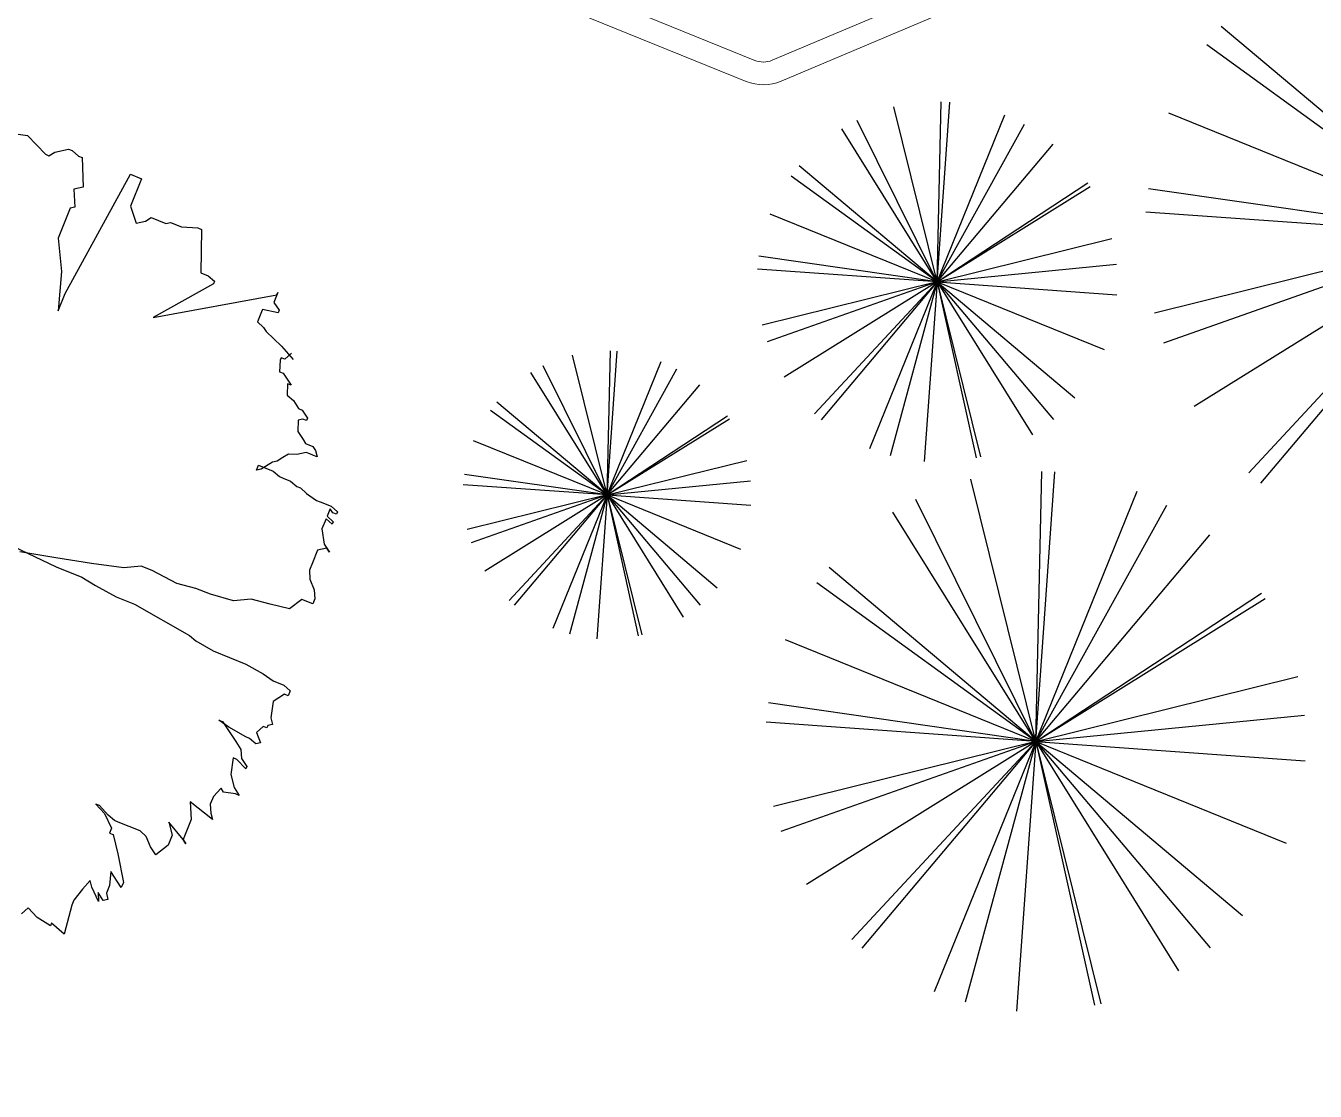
# Model space of a CAD drawing. Header units: millimetres. Extents: x 111 to 1506, y 14 to 566.
# Drawn here: x 251.503 to 254.345, y 90.836 to 93.184 of the extents above; entities that cross this region are included whole.
import ezdxf

# ---------------------------------------------------------------- set-up
doc = ezdxf.new("R2010")
doc.units = ezdxf.units.MM
doc.layers.add('fer', color=8, linetype='Continuous')
doc.layers.add('G', color=254, linetype='Continuous', lineweight=5)
doc.layers.add('PLUMA 0.05', color=240, linetype='Continuous', lineweight=5)

# ---------------------------------------------------------------- blocks, each defined once
blk = doc.blocks.new('ala')
at = {"layer": 'PLUMA 0.05', "color": 25}
for p, q in [((1563.8079, 60.9717), (1562.979, 61.8007)), ((1563.8225, 60.9364), (1563.8225, 59.8792))]:
    blk.add_line(p, q, dxfattribs=at)
blk.add_lwpolyline([(1563.8725, 60.9364), (1563.8725, 59.8792, -0.198912), (1563.8432, 59.8085), (1563.0143, 58.9796, -0.198912), (1562.9436, 58.9503), (1561.8865, 58.9503, -0.198912), (1561.8157, 58.9796), (1560.9868, 59.8085, -0.198912), (1560.9575, 59.8792), (1560.9575, 60.9364, -0.198912), (1560.9868, 61.0071), (1561.8157, 61.836, -0.198912), (1561.8865, 61.8653), (1562.9436, 61.8653, -0.198912), (1563.0143, 61.836), (1563.8432, 61.0071, -0.198912)], format="xyb", close=True, dxfattribs=at)
blk.add_arc((1563.7725, 60.9364), 0.05, 0, 45, dxfattribs=at)
blk = doc.blocks.new('tr')
at = {"layer": 'fer', "color": 97}
for p, q in [((1378.7648, 206.7174), (1378.7707, 206.7347)), ((1378.7648, 206.7174), (1378.7707, 206.7347)), ((1378.7707, 206.7347), (1378.7827, 206.7347)), ((1378.7707, 206.7347), (1378.7707, 206.7347)), ((1378.7707, 206.7347), (1378.7827, 206.7347)), ((1378.7707, 206.7347), (1378.7707, 206.7347)), ((1378.7827, 206.7347), (1378.7827, 206.7261)), ((1378.7827, 206.7347), (1378.7827, 206.7261)), ((1378.7827, 206.7261), (1378.8065, 206.7087)), ((1378.7827, 206.7261), (1378.7827, 206.7261)), ((1378.7827, 206.7261), (1378.8065, 206.7087)), ((1378.7827, 206.7261), (1378.7827, 206.7261)), ((1378.8422, 206.7174), (1378.8541, 206.7261)), ((1378.8422, 206.7174), (1378.8541, 206.7261)), ((1378.8541, 206.7261), (1378.86, 206.7174)), ((1378.8541, 206.7261), (1378.8541, 206.7261)), ((1378.8541, 206.7261), (1378.86, 206.7174)), ((1378.8541, 206.7261), (1378.8541, 206.7261)), ((1378.4553, 206.7001), (1378.4494, 206.6914)), ((1378.4494, 206.6914), (1378.4553, 206.7001)), ((1378.4553, 206.7001), (1378.4494, 206.6914)), ((1378.4494, 206.6914), (1378.4553, 206.7001)), ((1378.5268, 206.6827), (1378.5446, 206.7001)), ((1378.5268, 206.6827), (1378.5446, 206.7001)), ((1378.5446, 206.7001), (1378.5625, 206.7087)), ((1378.5446, 206.7001), (1378.5625, 206.7087)), ((1378.5446, 206.7001), (1378.5446, 206.7001)), ((1378.5446, 206.7001), (1378.5446, 206.7001)), ((1378.5625, 206.7087), (1378.5744, 206.7087)), ((1378.5625, 206.7087), (1378.5625, 206.7087)), ((1378.5625, 206.7087), (1378.5744, 206.7087)), ((1378.5625, 206.7087), (1378.5625, 206.7087)), ((1378.5744, 206.7087), (1378.5744, 206.6827)), ((1378.5744, 206.7087), (1378.5744, 206.7087)), ((1378.5744, 206.7087), (1378.5744, 206.6827)), ((1378.5744, 206.7087), (1378.5744, 206.7087)), ((1378.7648, 206.6914), (1378.7648, 206.7174)), ((1378.7648, 206.6914), (1378.7648, 206.7174)), ((1378.8065, 206.7087), (1378.8422, 206.7174)), ((1378.8065, 206.7087), (1378.8422, 206.7174)), ((1378.86, 206.7174), (1378.866, 206.7174)), ((1378.86, 206.7174), (1378.866, 206.7174)), ((1378.866, 206.7174), (1378.866, 206.7087)), ((1378.866, 206.7174), (1378.866, 206.7087)), ((1378.866, 206.7087), (1378.8838, 206.7001)), ((1378.866, 206.7087), (1378.8838, 206.7001)), ((1378.8838, 206.7001), (1378.9017, 206.7174)), ((1378.8838, 206.7001), (1378.9017, 206.7174)), ((1378.9017, 206.7174), (1378.9076, 206.7087)), ((1378.9017, 206.7174), (1378.9076, 206.7087)), ((1378.9076, 206.7087), (1378.9017, 206.6914)), ((1378.9076, 206.7087), (1378.9017, 206.6914)), ((1378.9493, 206.6914), (1378.9612, 206.7087)), ((1378.9493, 206.6914), (1378.9612, 206.7087)), ((1378.9671, 206.7087), (1378.9552, 206.6827)), ((1378.9671, 206.7087), (1378.9552, 206.6827)), ((1378.9612, 206.7087), (1378.9671, 206.7087)), ((1378.9612, 206.7087), (1378.9671, 206.7087)), ((1378.9909, 206.6827), (1379.0147, 206.7001)), ((1378.9909, 206.6827), (1379.0147, 206.7001)), ((1379.0147, 206.7001), (1379.0266, 206.7174)), ((1379.0147, 206.7001), (1379.0266, 206.7174)), ((1379.0266, 206.7174), (1379.0266, 206.7087)), ((1379.0266, 206.7174), (1379.0266, 206.7087)), ((1379.0266, 206.7087), (1379.0326, 206.6827)), ((1379.0266, 206.7087), (1379.0326, 206.6827)), ((1378.3601, 206.6654), (1378.3661, 206.6827)), ((1378.3601, 206.6654), (1378.3661, 206.6827)), ((1378.3601, 206.6394), (1378.3601, 206.6654)), ((1378.3601, 206.6394), (1378.3601, 206.6654)), ((1378.3661, 206.6827), (1378.372, 206.6827)), ((1378.3661, 206.6827), (1378.372, 206.6827)), ((1378.372, 206.6741), (1378.3661, 206.6654)), ((1378.372, 206.6741), (1378.3661, 206.6654)), ((1378.3661, 206.6654), (1378.372, 206.6654)), ((1378.3661, 206.6654), (1378.372, 206.6654)), ((1378.372, 206.6827), (1378.372, 206.6741)), ((1378.372, 206.6827), (1378.372, 206.6741)), ((1378.372, 206.6654), (1378.3839, 206.6654)), ((1378.372, 206.6654), (1378.3839, 206.6654)), ((1378.3839, 206.6654), (1378.3899, 206.6827)), ((1378.3839, 206.6654), (1378.3899, 206.6827)), ((1378.3958, 206.6827), (1378.3899, 206.6654)), ((1378.3899, 206.6827), (1378.3958, 206.6827)), ((1378.3958, 206.6827), (1378.3899, 206.6654)), ((1378.3899, 206.6827), (1378.3958, 206.6827)), ((1378.3899, 206.6654), (1378.4137, 206.6654)), ((1378.3899, 206.6654), (1378.4137, 206.6654)), ((1378.4137, 206.6654), (1378.4434, 206.6827)), ((1378.4137, 206.6654), (1378.4434, 206.6827)), ((1378.4434, 206.6827), (1378.4494, 206.6914)), ((1378.4434, 206.6827), (1378.4494, 206.6914)), ((1378.4494, 206.6914), (1378.4613, 206.6741)), ((1378.4494, 206.6914), (1378.4613, 206.6741)), ((1378.4613, 206.6741), (1378.491, 206.6741)), ((1378.4613, 206.6741), (1378.491, 206.6741)), ((1378.491, 206.6741), (1378.5089, 206.6741)), ((1378.491, 206.6741), (1378.5089, 206.6741)), ((1378.5089, 206.6741), (1378.5268, 206.6827)), ((1378.5089, 206.6741), (1378.5268, 206.6827)), ((1378.5744, 206.6827), (1378.6041, 206.6654)), ((1378.5744, 206.6827), (1378.6041, 206.6654)), ((1378.6041, 206.6654), (1378.6101, 206.6221)), ((1378.6041, 206.6654), (1378.6101, 206.6221)), ((1378.7529, 206.6221), (1378.7588, 206.6654)), ((1378.7529, 206.6221), (1378.7588, 206.6654)), ((1378.7588, 206.6654), (1378.7648, 206.6914)), ((1378.7588, 206.6654), (1378.7648, 206.6914)), ((1378.8898, 206.6221), (1378.9195, 206.6654)), ((1378.8898, 206.6221), (1378.9195, 206.6654)), ((1378.9017, 206.6827), (1378.8957, 206.6394)), ((1378.9017, 206.6827), (1378.8957, 206.6394)), ((1378.9017, 206.6914), (1378.9017, 206.6827)), ((1378.9017, 206.6914), (1378.9017, 206.6827)), ((1378.9195, 206.6654), (1378.9314, 206.6827)), ((1378.9195, 206.6654), (1378.9314, 206.6827)), ((1378.9314, 206.6827), (1378.9493, 206.6914)), ((1378.9314, 206.6827), (1378.9493, 206.6914)), ((1378.9552, 206.6741), (1378.9909, 206.6827)), ((1378.9552, 206.6827), (1378.9552, 206.6741)), ((1378.9552, 206.6741), (1378.9909, 206.6827)), ((1378.9552, 206.6827), (1378.9552, 206.6741)), ((1379.0326, 206.6827), (1379.0266, 206.6741)), ((1379.0326, 206.6827), (1379.0266, 206.6741)), ((1379.0266, 206.6741), (1379.0505, 206.6654)), ((1379.0266, 206.6741), (1379.0505, 206.6654)), ((1379.0505, 206.6654), (1379.0683, 206.6654)), ((1379.0505, 206.6654), (1379.0683, 206.6654)), ((1379.0683, 206.6654), (1379.0862, 206.6741)), ((1379.0683, 206.6654), (1379.0862, 206.6741)), ((1379.0981, 206.6827), (1379.0802, 206.6221)), ((1379.0981, 206.6827), (1379.0802, 206.6221)), ((1379.0862, 206.6741), (1379.0981, 206.6827)), ((1379.0862, 206.6741), (1379.0981, 206.6827)), ((1378.3601, 206.6307), (1378.3601, 206.6394)), ((1378.3601, 206.6307), (1378.3601, 206.6394)), ((1378.8957, 206.6394), (1378.8898, 206.6134)), ((1378.8957, 206.6394), (1378.8898, 206.6134)), ((1379.0802, 206.6221), (1379.1159, 206.6394)), ((1379.0802, 206.6221), (1379.1159, 206.6394)), ((1379.1159, 206.6394), (1379.1635, 206.6394)), ((1379.1159, 206.6394), (1379.1635, 206.6394)), ((1379.1635, 206.6394), (1379.1397, 206.5961)), ((1379.1635, 206.6394), (1379.1397, 206.5961)), ((1379.1695, 206.6481), (1379.1635, 206.6394)), ((1379.1635, 206.6394), (1379.1695, 206.6481)), ((1379.1695, 206.6481), (1379.1635, 206.6394)), ((1379.1635, 206.6394), (1379.1695, 206.6481)), ((1378.3542, 206.6047), (1378.3601, 206.6307)), ((1378.3542, 206.6047), (1378.3601, 206.6307)), ((1378.6101, 206.6221), (1378.616, 206.5788)), ((1378.6101, 206.6221), (1378.616, 206.5788)), ((1378.7529, 206.5441), (1378.7529, 206.6221)), ((1378.7529, 206.5441), (1378.7529, 206.6221)), ((1378.8898, 206.6134), (1378.8898, 206.6221)), ((1378.8898, 206.6134), (1378.8898, 206.6221)), ((1379.1397, 206.5961), (1379.1635, 206.6134)), ((1379.1397, 206.5961), (1379.1635, 206.6134)), ((1379.1635, 206.6134), (1379.1754, 206.6134)), ((1379.1635, 206.6134), (1379.1754, 206.6134)), ((1379.1754, 206.6134), (1379.1873, 206.6134)), ((1379.1754, 206.6134), (1379.1873, 206.6134)), ((1379.1873, 206.6134), (1379.2171, 206.5961)), ((1379.1873, 206.6134), (1379.2171, 206.5961)), ((1378.253, 206.5788), (1378.259, 206.5874)), ((1378.253, 206.5788), (1378.259, 206.5874)), ((1378.259, 206.5874), (1378.2709, 206.5961)), ((1378.259, 206.5874), (1378.2709, 206.5961)), ((1378.259, 206.5874), (1378.259, 206.5874)), ((1378.259, 206.5874), (1378.259, 206.5874)), ((1378.2709, 206.5961), (1378.2709, 206.5874)), ((1378.2709, 206.5961), (1378.2709, 206.5874)), ((1378.2709, 206.5874), (1378.2709, 206.5788)), ((1378.2709, 206.5874), (1378.2709, 206.5788)), ((1378.3482, 206.5874), (1378.3542, 206.6047)), ((1378.3482, 206.5874), (1378.3542, 206.6047)), ((1378.3482, 206.5788), (1378.3482, 206.5874)), ((1378.3482, 206.5788), (1378.3482, 206.5874)), ((1379.2111, 206.5874), (1379.2052, 206.5788)), ((1379.2111, 206.5874), (1379.2052, 206.5788)), ((1379.2171, 206.5961), (1379.2111, 206.5874)), ((1379.2171, 206.5961), (1379.2111, 206.5874)), ((1378.2411, 206.5441), (1378.2471, 206.5528)), ((1378.2411, 206.5441), (1378.2471, 206.5528)), ((1378.2471, 206.5528), (1378.253, 206.5614)), ((1378.2471, 206.5528), (1378.253, 206.5614)), ((1378.253, 206.5614), (1378.253, 206.5788)), ((1378.253, 206.5614), (1378.253, 206.5788)), ((1378.2709, 206.5788), (1378.2709, 206.5701)), ((1378.2709, 206.5788), (1378.2709, 206.5788)), ((1378.2709, 206.5788), (1378.2709, 206.5701)), ((1378.2709, 206.5788), (1378.2709, 206.5788)), ((1378.2709, 206.5701), (1378.2828, 206.5528)), ((1378.2709, 206.5701), (1378.2828, 206.5528)), ((1378.2828, 206.5528), (1378.2887, 206.5354)), ((1378.2828, 206.5528), (1378.2887, 206.5354)), ((1378.3423, 206.5614), (1378.3482, 206.5788)), ((1378.3423, 206.5614), (1378.3482, 206.5788)), ((1378.3423, 206.5441), (1378.3423, 206.5614)), ((1378.3423, 206.5441), (1378.3423, 206.5614)), ((1378.616, 206.5788), (1378.6339, 206.5441)), ((1378.616, 206.5788), (1378.6339, 206.5441)), ((1379.1873, 206.5614), (1379.1814, 206.5441)), ((1379.1873, 206.5614), (1379.1814, 206.5441)), ((1379.2052, 206.5788), (1379.1873, 206.5614)), ((1379.2052, 206.5788), (1379.1873, 206.5614)), ((1379.2468, 206.5181), (1379.3004, 206.5528)), ((1379.2468, 206.5181), (1379.3004, 206.5528)), ((1379.3123, 206.5528), (1379.2885, 206.5181)), ((1379.3123, 206.5528), (1379.2885, 206.5181)), ((1379.3004, 206.5528), (1379.3123, 206.5528)), ((1379.3004, 206.5528), (1379.3123, 206.5528)), ((1379.3123, 206.5528), (1379.3123, 206.5528)), ((1379.3123, 206.5528), (1379.3123, 206.5528)), ((1378.1875, 206.5268), (1378.1935, 206.5354)), ((1378.1875, 206.5268), (1378.1935, 206.5354)), ((1378.1875, 206.5181), (1378.1875, 206.5268)), ((1378.1875, 206.5181), (1378.1875, 206.5268)), ((1378.1935, 206.5354), (1378.1994, 206.5441)), ((1378.1935, 206.5354), (1378.1994, 206.5441)), ((1378.1994, 206.5441), (1378.2054, 206.5441)), ((1378.1994, 206.5441), (1378.2054, 206.5441)), ((1378.2054, 206.5441), (1378.2054, 206.5354)), ((1378.2054, 206.5441), (1378.2054, 206.5441)), ((1378.2054, 206.5441), (1378.2054, 206.5354)), ((1378.2054, 206.5441), (1378.2054, 206.5441)), ((1378.2054, 206.5354), (1378.2113, 206.5268)), ((1378.2054, 206.5354), (1378.2054, 206.5354)), ((1378.2054, 206.5354), (1378.2113, 206.5268)), ((1378.2054, 206.5354), (1378.2054, 206.5354)), ((1378.2113, 206.5268), (1378.2351, 206.5354)), ((1378.2113, 206.5268), (1378.2351, 206.5354)), ((1378.2351, 206.5354), (1378.2411, 206.5441)), ((1378.2351, 206.5354), (1378.2411, 206.5441)), ((1378.2351, 206.5354), (1378.2351, 206.5354)), ((1378.2351, 206.5354), (1378.2351, 206.5354)), ((1378.2887, 206.5354), (1378.3006, 206.5268)), ((1378.2887, 206.5354), (1378.3006, 206.5268)), ((1378.3006, 206.5268), (1378.3125, 206.5181)), ((1378.3006, 206.5268), (1378.3125, 206.5181)), ((1378.3363, 206.5181), (1378.3423, 206.5354)), ((1378.3363, 206.5181), (1378.3423, 206.5354)), ((1378.3423, 206.5441), (1378.3423, 206.5441)), ((1378.3423, 206.5354), (1378.3423, 206.5441)), ((1378.3423, 206.5441), (1378.3423, 206.5441)), ((1378.3423, 206.5354), (1378.3423, 206.5441)), ((1378.6339, 206.5441), (1378.6398, 206.4921)), ((1378.6339, 206.5441), (1378.6398, 206.4921)), ((1378.7469, 206.5008), (1378.7529, 206.5441)), ((1378.7469, 206.5008), (1378.7529, 206.5441)), ((1379.1814, 206.5441), (1379.1814, 206.5181)), ((1379.1814, 206.5441), (1379.1814, 206.5181)), ((1379.2885, 206.5181), (1379.3182, 206.5268)), ((1379.2885, 206.5181), (1379.3182, 206.5268)), ((1379.3182, 206.5268), (1379.3361, 206.5268)), ((1379.3182, 206.5268), (1379.3361, 206.5268)), ((1379.3361, 206.5268), (1379.348, 206.5354)), ((1379.3361, 206.5268), (1379.348, 206.5354)), ((1379.354, 206.5268), (1379.3421, 206.5094)), ((1379.354, 206.5268), (1379.3421, 206.5094)), ((1379.348, 206.5354), (1379.354, 206.5268)), ((1379.348, 206.5354), (1379.354, 206.5268)), ((1378.1697, 206.4834), (1378.1756, 206.5008)), ((1378.1697, 206.4834), (1378.1756, 206.5008)), ((1378.1756, 206.5008), (1378.1875, 206.5181)), ((1378.1756, 206.5008), (1378.1875, 206.5181)), ((1378.3125, 206.5181), (1378.3185, 206.5094)), ((1378.3125, 206.5181), (1378.3185, 206.5094)), ((1378.3185, 206.5094), (1378.3423, 206.4921)), ((1378.3185, 206.5094), (1378.3423, 206.4921)), ((1378.3363, 206.4834), (1378.3363, 206.5181)), ((1378.3363, 206.4834), (1378.3363, 206.5181)), ((1378.741, 206.4834), (1378.7469, 206.5008)), ((1378.741, 206.4834), (1378.7469, 206.5008)), ((1379.1814, 206.5181), (1379.1814, 206.4921)), ((1379.1814, 206.5181), (1379.1814, 206.4921)), ((1379.2111, 206.4921), (1379.2468, 206.5181)), ((1379.2111, 206.4921), (1379.2468, 206.5181)), ((1379.2468, 206.5181), (1379.2468, 206.5181)), ((1379.2468, 206.5181), (1379.2468, 206.5181)), ((1379.2885, 206.5181), (1379.2885, 206.5181)), ((1379.2885, 206.5181), (1379.2885, 206.5181)), ((1379.3599, 206.5181), (1379.3361, 206.4921)), ((1379.3599, 206.5181), (1379.3361, 206.4921)), ((1379.3421, 206.5094), (1379.3599, 206.5181)), ((1379.3421, 206.5094), (1379.3599, 206.5181)), ((1378.0745, 206.4314), (1378.0923, 206.4661)), ((1378.0745, 206.4314), (1378.0923, 206.4661)), ((1378.128, 206.4574), (1378.1399, 206.4748)), ((1378.128, 206.4574), (1378.1399, 206.4748)), ((1378.1399, 206.4748), (1378.1459, 206.4834)), ((1378.1399, 206.4748), (1378.1459, 206.4834)), ((1378.1399, 206.4748), (1378.1399, 206.4748)), ((1378.1399, 206.4748), (1378.1399, 206.4748)), ((1378.1459, 206.4748), (1378.1697, 206.4834)), ((1378.1459, 206.4834), (1378.1459, 206.4748)), ((1378.1459, 206.4748), (1378.1697, 206.4834)), ((1378.1459, 206.4834), (1378.1459, 206.4748)), ((1378.3363, 206.4834), (1378.3363, 206.4834)), ((1378.3482, 206.4834), (1378.3363, 206.4834)), ((1378.3363, 206.4834), (1378.3363, 206.4834)), ((1378.3482, 206.4834), (1378.3363, 206.4834)), ((1378.3423, 206.4921), (1378.3482, 206.4834)), ((1378.3423, 206.4921), (1378.3482, 206.4834)), ((1378.6398, 206.4921), (1378.6398, 206.4574)), ((1378.6398, 206.4921), (1378.6398, 206.4574)), ((1378.7231, 206.3448), (1378.741, 206.4834)), ((1378.7231, 206.3448), (1378.741, 206.4834)), ((1379.1754, 206.4661), (1379.1635, 206.4401)), ((1379.1754, 206.4661), (1379.1635, 206.4401)), ((1379.1754, 206.4574), (1379.1992, 206.4834)), ((1379.1814, 206.4834), (1379.1754, 206.4661)), ((1379.1754, 206.4574), (1379.1992, 206.4834)), ((1379.1814, 206.4834), (1379.1754, 206.4661)), ((1379.1754, 206.4661), (1379.1754, 206.4661)), ((1379.1754, 206.4661), (1379.1754, 206.4661)), ((1379.1814, 206.4921), (1379.1814, 206.4834)), ((1379.1814, 206.4921), (1379.1814, 206.4834)), ((1379.1992, 206.4834), (1379.2111, 206.4834)), ((1379.1992, 206.4834), (1379.2111, 206.4834)), ((1379.2111, 206.4834), (1379.2111, 206.4921)), ((1379.2111, 206.4834), (1379.2111, 206.4921)), ((1379.3361, 206.4921), (1379.3242, 206.4834)), ((1379.3361, 206.4921), (1379.3242, 206.4834)), ((1379.3242, 206.4834), (1379.348, 206.4748)), ((1379.3242, 206.4834), (1379.348, 206.4748)), ((1379.348, 206.4748), (1379.3778, 206.4661)), ((1379.348, 206.4748), (1379.3778, 206.4661)), ((1379.3778, 206.4661), (1379.3897, 206.4661)), ((1379.3778, 206.4661), (1379.3897, 206.4661)), ((1379.3897, 206.4661), (1379.4551, 206.4748)), ((1379.3897, 206.4661), (1379.4551, 206.4748)), ((1379.4551, 206.4748), (1379.4432, 206.4401)), ((1379.4551, 206.4748), (1379.4432, 206.4401)), ((1379.4551, 206.4748), (1379.4551, 206.4748)), ((1379.4551, 206.4748), (1379.4551, 206.4748)), ((1378.0804, 206.4574), (1378.0983, 206.4488)), ((1378.0804, 206.4574), (1378.0983, 206.4488)), ((1378.0983, 206.4488), (1378.0983, 206.4401)), ((1378.0983, 206.4488), (1378.0983, 206.4488)), ((1378.0983, 206.4488), (1378.0983, 206.4401)), ((1378.0983, 206.4488), (1378.0983, 206.4488)), ((1378.0983, 206.4401), (1378.1042, 206.4401)), ((1378.0983, 206.4401), (1378.0983, 206.4401)), ((1378.0983, 206.4401), (1378.1042, 206.4401)), ((1378.0983, 206.4401), (1378.0983, 206.4401)), ((1378.1042, 206.4401), (1378.128, 206.4488)), ((1378.1042, 206.4401), (1378.128, 206.4488)), ((1378.128, 206.4574), (1378.128, 206.4574)), ((1378.128, 206.4574), (1378.128, 206.4574)), ((1378.128, 206.4574), (1378.128, 206.4574)), ((1378.128, 206.4488), (1378.128, 206.4574)), ((1378.128, 206.4574), (1378.128, 206.4574)), ((1378.128, 206.4574), (1378.128, 206.4574)), ((1378.128, 206.4574), (1378.128, 206.4574)), ((1378.128, 206.4488), (1378.128, 206.4574)), ((1378.6398, 206.4574), (1378.6458, 206.4141)), ((1378.6398, 206.4574), (1378.6458, 206.4141)), ((1379.1635, 206.4314), (1379.1754, 206.4574)), ((1379.1635, 206.4314), (1379.1754, 206.4574)), ((1379.1635, 206.4401), (1379.1635, 206.4314)), ((1379.1635, 206.4401), (1379.1635, 206.4314)), ((1379.4492, 206.4401), (1379.4432, 206.4054)), ((1379.4432, 206.4401), (1379.4492, 206.4401)), ((1379.4492, 206.4401), (1379.4432, 206.4054)), ((1379.4432, 206.4401), (1379.4492, 206.4401)), ((1378.0566, 206.3881), (1378.0745, 206.4314)), ((1378.0566, 206.3881), (1378.0745, 206.4314)), ((1378.6458, 206.4141), (1378.6398, 206.3534)), ((1378.6458, 206.4141), (1378.6398, 206.3534)), ((1377.9912, 206.3794), (1378.0031, 206.3968)), ((1377.9912, 206.3794), (1378.0031, 206.3968)), ((1378.0031, 206.3968), (1378.009, 206.3968)), ((1378.0031, 206.3968), (1378.009, 206.3968)), ((1378.009, 206.3968), (1378.015, 206.3621)), ((1378.009, 206.3968), (1378.015, 206.3621)), ((1378.0507, 206.3794), (1378.0566, 206.3881)), ((1378.0507, 206.3794), (1378.0566, 206.3881)), ((1378.0566, 206.3881), (1378.0566, 206.3881)), ((1378.0566, 206.3881), (1378.0566, 206.3881)), ((1379.4432, 206.4054), (1379.4313, 206.3794)), ((1379.4432, 206.4054), (1379.4313, 206.3794)), ((1379.4432, 206.4054), (1379.4432, 206.4054)), ((1379.4432, 206.4054), (1379.4432, 206.4054)), ((1377.9674, 206.3794), (1377.9912, 206.3794)), ((1377.9733, 206.3794), (1377.9674, 206.3794)), ((1377.9674, 206.3794), (1377.9912, 206.3794)), ((1377.9733, 206.3794), (1377.9674, 206.3794)), ((1378.1221, 206.1455), (1377.9733, 206.3794)), ((1378.1221, 206.1455), (1377.9733, 206.3794)), ((1378.015, 206.3621), (1378.0209, 206.3621)), ((1378.015, 206.3621), (1378.0209, 206.3621)), ((1378.0209, 206.3621), (1378.0447, 206.3621)), ((1378.0209, 206.3621), (1378.0447, 206.3621)), ((1378.0447, 206.3621), (1378.0507, 206.3794)), ((1378.0447, 206.3621), (1378.0507, 206.3794)), ((1378.6398, 206.3534), (1378.6398, 206.3274)), ((1378.6398, 206.3534), (1378.6398, 206.3274)), ((1379.4313, 206.3794), (1379.4492, 206.3708)), ((1379.4313, 206.3794), (1379.4313, 206.3794)), ((1379.4313, 206.3794), (1379.4492, 206.3708)), ((1379.4313, 206.3794), (1379.4313, 206.3794)), ((1378.6398, 206.3274), (1378.6577, 206.2928)), ((1378.6398, 206.3274), (1378.6577, 206.2928)), ((1378.7231, 206.3014), (1378.7231, 206.3448)), ((1378.7231, 206.3014), (1378.7231, 206.3448)), ((1378.7172, 206.2495), (1378.7231, 206.3014)), ((1378.7172, 206.2495), (1378.7231, 206.3014)), ((1378.6577, 206.2928), (1378.6755, 206.2235)), ((1378.6577, 206.2928), (1378.6755, 206.2235)), ((1377.9912, 206.2235), (1377.9971, 206.2408)), ((1377.9912, 206.2235), (1377.9971, 206.2408)), ((1377.9971, 206.2408), (1378.0031, 206.2408)), ((1377.9971, 206.2408), (1378.0031, 206.2408)), ((1378.0031, 206.2408), (1378.1221, 206.1455)), ((1378.0031, 206.2408), (1378.1221, 206.1455)), ((1378.7112, 206.2148), (1378.7172, 206.2495)), ((1378.7112, 206.2148), (1378.7172, 206.2495)), ((1377.9912, 206.2061), (1377.9912, 206.2235)), ((1377.9912, 206.2061), (1377.9912, 206.2235)), ((1378.6755, 206.2235), (1378.6934, 206.1455)), ((1378.6755, 206.2235), (1378.6934, 206.1455)), ((1378.7112, 206.1541), (1378.7112, 206.2148)), ((1378.7112, 206.1541), (1378.7112, 206.2148)), ((1377.9019, 206.1715), (1377.9912, 206.2061)), ((1377.9019, 206.1715), (1377.9912, 206.2061)), ((1377.9019, 206.1628), (1377.9019, 206.1715)), ((1377.9019, 206.1628), (1377.9019, 206.1715)), ((1377.9138, 206.1281), (1377.9019, 206.1628)), ((1377.9138, 206.1281), (1377.9019, 206.1628)), ((1378.7053, 206.0501), (1378.7112, 206.1541)), ((1378.7053, 206.0501), (1378.7112, 206.1541)), ((1377.9138, 206.1021), (1377.9138, 206.1281)), ((1377.9138, 206.1021), (1377.9138, 206.1281)), ((1378.6934, 206.1455), (1378.7053, 206.0935)), ((1378.6934, 206.1455), (1378.7053, 206.0935)), ((1377.9197, 206.0935), (1377.9138, 206.1021)), ((1377.9197, 206.0935), (1377.9138, 206.1021)), ((1377.9197, 206.0588), (1377.9197, 206.0935)), ((1377.9197, 206.0588), (1377.9197, 206.0935)), ((1378.7053, 206.0935), (1378.7112, 206.0675)), ((1378.7053, 206.0935), (1378.7112, 206.0675)), ((1377.9316, 206.0501), (1377.9197, 206.0588)), ((1377.9316, 206.0501), (1377.9197, 206.0588)), ((1377.9435, 206.0328), (1377.9316, 206.0501)), ((1377.9435, 206.0328), (1377.9316, 206.0501)), ((1377.9138, 206.0068), (1377.9435, 206.0328)), ((1377.9138, 206.0068), (1377.9435, 206.0328)), ((1377.8483, 206.0068), (1377.9138, 206.0068)), ((1377.8483, 206.0068), (1377.9138, 206.0068)), ((1377.8483, 206.0068), (1377.8483, 206.0068)), ((1377.8483, 205.9808), (1377.8483, 206.0068)), ((1377.8483, 206.0068), (1377.8483, 206.0068)), ((1377.8483, 205.9808), (1377.8483, 206.0068)), ((1378.1459, 205.9462), (1377.8483, 205.9808)), ((1378.1459, 205.9462), (1377.8483, 205.9808)), ((1377.8483, 205.9808), (1377.8483, 205.9808)), ((1377.8483, 205.9808), (1377.8483, 205.9808)), ((1378.1042, 205.9202), (1378.1875, 205.9462)), ((1378.1042, 205.9202), (1378.1875, 205.9462)), ((1378.1875, 205.9462), (1378.1459, 205.9462)), ((1378.1875, 205.9462), (1378.1459, 205.9462)), ((1378.0388, 205.8855), (1378.1042, 205.9202)), ((1378.0388, 205.8855), (1378.1042, 205.9202)), ((1377.8543, 205.8682), (1377.9138, 205.8942)), ((1377.8543, 205.8682), (1377.9138, 205.8942)), ((1377.9138, 205.8942), (1377.9257, 205.8768)), ((1377.9138, 205.8942), (1377.9257, 205.8768)), ((1377.9257, 205.8768), (1377.9614, 205.8942)), ((1377.9257, 205.8768), (1377.9614, 205.8942)), ((1377.9614, 205.8942), (1377.9674, 205.8855)), ((1377.9614, 205.8942), (1377.9674, 205.8855)), ((1377.9674, 205.8855), (1377.9912, 205.8855)), ((1377.9674, 205.8855), (1377.9912, 205.8855)), ((1377.9912, 205.8855), (1378.0388, 205.8855)), ((1377.9912, 205.8855), (1378.0388, 205.8855)), ((1377.8483, 205.8422), (1377.8543, 205.8595)), ((1377.8483, 205.8422), (1377.8543, 205.8595)), ((1377.8483, 205.8335), (1377.8483, 205.8422)), ((1377.8483, 205.8335), (1377.8483, 205.8422)), ((1377.8543, 205.8682), (1377.8543, 205.8682)), ((1377.8543, 205.8595), (1377.8543, 205.8682)), ((1377.8543, 205.8682), (1377.8543, 205.8682)), ((1377.8543, 205.8595), (1377.8543, 205.8682)), ((1377.8662, 205.8075), (1377.8483, 205.8335)), ((1377.8662, 205.8075), (1377.8483, 205.8335)), ((1377.8543, 205.7382), (1377.8781, 205.7902)), ((1377.8543, 205.7382), (1377.8781, 205.7902)), ((1377.8781, 205.7988), (1377.8662, 205.8075)), ((1377.8781, 205.7988), (1377.8662, 205.8075)), ((1377.8781, 205.7902), (1377.8781, 205.7988)), ((1377.8781, 205.7902), (1377.8781, 205.7988)), ((1377.8721, 205.6688), (1377.8543, 205.7382)), ((1377.8721, 205.6688), (1377.8543, 205.7382))]:
    blk.add_line(p, q, dxfattribs=at)

msp = doc.modelspace()

# ---------------------------------------------------------------- hatches: boundary and pattern name
at = {"lineweight": 100, "ltscale": 1000}
h = msp.add_hatch(dxfattribs=at)
h.set_pattern_fill('AR-HBONE', color=256, scale=0.046, angle=-22.08523, style=0)
h.set_pattern_definition([(22.914772, (797.12783, 1599.99595), (0.097837146, 0.241122153), [0.552, -0.184]), (112.914772, (797.29731, 1600.0676), (0.097837146, 0.241122153), [0.552, -0.184])])
edge = h.paths.add_edge_path()
edge.add_line((295.08201, 132.30753), (297.74963, 131.63818))
edge.add_line((297.74963, 131.63818), (297.54448, 130.9164))
edge.add_line((297.54448, 130.9164), (248.83294, 99.17733))
edge.add_line((248.83294, 99.17733), (247.06971, 88.40748))
edge.add_line((247.06971, 88.40748), (245.10407, 88.77997))
edge.add_line((245.10407, 88.77997), (247.00179, 100.37129))
edge.add_line((247.00179, 100.37129), (294.89948, 131.58008))
edge.add_line((294.89948, 131.58008), (295.07765, 132.30862))
edge.add_line((295.07765, 132.30862), (297.72701, 131.64385))
at = {"layer": 'G', "lineweight": 100, "ltscale": 1000}
h = msp.add_hatch(dxfattribs=at)
h.set_pattern_fill('AR-HBONE', color=256, scale=0.046, angle=-105.01068, style=0)
h.set_pattern_definition([(299.989322, (1759.44181, -290.11183), (0.251336119, -0.067395514), [0.552, -0.184]), (29.989322, (1759.53378, -290.2712), (0.251336119, -0.067395514), [0.552, -0.184])])
edge = h.paths.add_edge_path()
edge.add_line((245.14386, 88.77243), (288.23794, 78.57046))
edge.add_line((288.23794, 78.57046), (200.7159, 95.15598))
edge.add_line((200.7159, 95.15598), (201.10543, 97.11776))
edge.add_line((201.10543, 97.11776), (290.19297, 80.23558))

# ---------------------------------------------------------------- linework, layer by layer
at = {"layer": 'fer', "color": 97}
for p, q in [((254.68437, 92.72286), (254.13767, 93.18298)), ((254.68437, 92.72286), (254.13767, 93.18298)), ((254.68437, 92.72286), (254.10578, 93.14217)), ((254.68437, 92.72286), (254.10578, 93.14217)), ((253.5116, 92.61992), (253.52072, 93.01679)), ((253.5116, 92.61992), (253.52072, 93.01679)), ((253.5116, 92.61992), (253.53988, 93.01589)), ((253.5116, 92.61992), (253.53988, 93.01589)), ((253.5116, 92.61992), (253.41614, 93.00525)), ((253.5116, 92.61992), (253.41614, 93.00525)), ((253.5116, 92.61992), (253.66086, 92.98777)), ((253.5116, 92.61992), (253.66086, 92.98777)), ((254.68437, 92.72286), (254.02224, 92.99152)), ((254.68437, 92.72286), (254.02224, 92.99152)), ((253.5116, 92.61992), (253.33524, 92.97557)), ((253.5116, 92.61992), (253.33524, 92.97557)), ((253.5116, 92.61992), (253.70411, 92.9671)), ((253.5116, 92.61992), (253.70411, 92.9671)), ((253.5116, 92.61992), (253.30174, 92.95689)), ((253.5116, 92.61992), (253.30174, 92.95689)), ((253.5116, 92.61992), (253.76722, 92.92364)), ((253.5116, 92.61992), (253.76722, 92.92364)), ((253.5116, 92.61992), (253.20788, 92.87554)), ((253.5116, 92.61992), (253.20788, 92.87554)), ((253.5116, 92.61992), (253.19016, 92.85287)), ((253.5116, 92.61992), (253.19016, 92.85287)), ((253.5116, 92.61992), (253.8434, 92.83787)), ((253.5116, 92.61992), (253.8434, 92.83787)), ((253.5116, 92.61992), (253.84857, 92.82979)), ((253.5116, 92.61992), (253.84857, 92.82979)), ((254.68437, 92.72286), (253.97719, 92.82526)), ((254.68437, 92.72286), (253.97719, 92.82526)), ((253.5116, 92.61992), (253.14375, 92.76918)), ((253.5116, 92.61992), (253.14375, 92.76918)), ((254.68437, 92.72286), (253.97163, 92.77376)), ((254.68437, 92.72286), (253.97163, 92.77376)), ((253.5116, 92.61992), (253.89693, 92.71539)), ((253.5116, 92.61992), (253.89693, 92.71539)), ((254.68437, 92.72286), (253.99078, 92.55102)), ((254.68437, 92.72286), (253.99078, 92.55102)), ((254.68437, 92.72286), (254.01061, 92.48489)), ((254.68437, 92.72286), (254.01061, 92.48489)), ((254.68437, 92.72286), (254.07783, 92.3451)), ((254.68437, 92.72286), (254.07783, 92.3451)), ((254.68437, 92.72286), (254.19837, 92.19903)), ((254.68437, 92.72286), (254.19837, 92.19903)), ((254.68437, 92.72286), (254.22425, 92.17616)), ((254.68437, 92.72286), (254.22425, 92.17616)), ((253.5116, 92.61992), (253.11872, 92.67681)), ((253.5116, 92.61992), (253.11872, 92.67681)), ((253.5116, 92.61992), (253.11563, 92.6482)), ((253.5116, 92.61992), (253.11563, 92.6482)), ((253.5116, 92.61992), (253.90668, 92.65871)), ((253.5116, 92.61992), (253.90668, 92.65871)), ((253.5116, 92.61992), (253.12627, 92.52446)), ((253.5116, 92.61992), (253.12627, 92.52446)), ((253.5116, 92.61992), (253.13729, 92.48771)), ((253.5116, 92.61992), (253.13729, 92.48771)), ((253.5116, 92.61992), (253.17463, 92.41006)), ((253.5116, 92.61992), (253.17463, 92.41006)), ((253.5116, 92.61992), (253.2416, 92.32891)), ((253.5116, 92.61992), (253.2416, 92.32891)), ((253.5116, 92.61992), (253.25598, 92.3162)), ((253.5116, 92.61992), (253.25598, 92.3162)), ((253.5116, 92.61992), (253.36234, 92.25207)), ((253.5116, 92.61992), (253.36234, 92.25207)), ((253.5116, 92.61992), (253.40777, 92.23677)), ((253.5116, 92.61992), (253.40777, 92.23677)), ((253.5116, 92.61992), (253.48332, 92.22395)), ((253.5116, 92.61992), (253.48332, 92.22395)), ((253.5116, 92.61992), (253.76795, 92.31681)), ((253.5116, 92.61992), (253.59773, 92.2324)), ((253.5116, 92.61992), (253.81532, 92.3643)), ((253.5116, 92.61992), (253.72146, 92.28295)), ((253.5116, 92.61992), (253.60706, 92.2346)), ((253.5116, 92.61992), (253.76795, 92.31681)), ((253.5116, 92.61992), (253.59773, 92.2324)), ((253.5116, 92.61992), (253.81532, 92.3643)), ((253.5116, 92.61992), (253.72146, 92.28295)), ((253.5116, 92.61992), (253.60706, 92.2346)), ((253.5116, 92.61992), (253.90757, 92.59164)), ((253.5116, 92.61992), (253.87945, 92.47066)), ((253.5116, 92.61992), (253.90757, 92.59164)), ((253.5116, 92.61992), (253.87945, 92.47066)), ((252.78408, 92.15024), (252.70771, 92.4585)), ((252.78408, 92.15024), (252.70771, 92.4585)), ((252.78408, 92.15024), (252.79138, 92.46773)), ((252.78408, 92.15024), (252.79138, 92.46773)), ((252.78408, 92.15024), (252.80671, 92.46701)), ((252.78408, 92.15024), (252.80671, 92.46701)), ((252.78408, 92.15024), (252.61619, 92.41981)), ((252.78408, 92.15024), (252.61619, 92.41981)), ((252.78408, 92.15024), (252.64299, 92.43476)), ((252.78408, 92.15024), (252.64299, 92.43476)), ((252.78408, 92.15024), (252.90349, 92.44452)), ((252.78408, 92.15024), (252.90349, 92.44452)), ((252.78408, 92.15024), (252.93809, 92.42798)), ((252.78408, 92.15024), (252.93809, 92.42798)), ((252.78408, 92.15024), (252.98858, 92.39321)), ((252.78408, 92.15024), (252.98858, 92.39321)), ((252.78408, 92.15024), (252.52693, 92.3366)), ((252.78408, 92.15024), (252.52693, 92.3366)), ((252.78408, 92.15024), (252.54111, 92.35474)), ((252.78408, 92.15024), (252.54111, 92.35474)), ((252.78408, 92.15024), (253.04952, 92.32459)), ((252.78408, 92.15024), (253.04952, 92.32459)), ((252.78408, 92.15024), (253.05366, 92.31813)), ((252.78408, 92.15024), (253.05366, 92.31813)), ((252.78408, 92.15024), (252.4898, 92.26964)), ((252.78408, 92.15024), (252.4898, 92.26964)), ((252.78408, 92.15024), (253.09234, 92.22661)), ((252.78408, 92.15024), (253.09234, 92.22661)), ((252.78408, 92.15024), (252.46978, 92.19575)), ((252.78408, 92.15024), (252.46978, 92.19575)), ((253.72894, 91.60703), (253.74262, 92.20233)), ((253.72894, 91.60703), (253.74262, 92.20233)), ((253.72894, 91.60703), (253.77137, 92.20098)), ((253.72894, 91.60703), (253.77137, 92.20098)), ((252.78408, 92.15024), (252.46731, 92.17286)), ((252.78408, 92.15024), (252.46731, 92.17286)), ((252.78408, 92.15024), (253.10014, 92.18127)), ((252.78408, 92.15024), (253.10014, 92.18127)), ((253.72894, 91.60703), (253.58575, 92.18501)), ((253.72894, 91.60703), (253.58575, 92.18501)), ((252.78408, 92.15024), (252.47582, 92.07387)), ((252.78408, 92.15024), (252.47582, 92.07387)), ((252.78408, 92.15024), (252.48463, 92.04447)), ((252.78408, 92.15024), (252.48463, 92.04447)), ((252.78408, 92.15024), (252.51451, 91.98235)), ((252.78408, 92.15024), (252.51451, 91.98235)), ((252.78408, 92.15024), (252.56808, 91.91742)), ((252.78408, 92.15024), (252.56808, 91.91742)), ((252.78408, 92.15024), (252.57958, 91.90726)), ((252.78408, 92.15024), (252.57958, 91.90726)), ((252.78408, 92.15024), (252.66468, 91.85596)), ((252.78408, 92.15024), (252.66468, 91.85596)), ((252.78408, 92.15024), (252.70102, 91.84371)), ((252.78408, 92.15024), (252.70102, 91.84371)), ((252.78408, 92.15024), (252.76146, 91.83346)), ((252.78408, 92.15024), (252.76146, 91.83346)), ((252.78408, 92.15024), (252.98916, 91.90775)), ((252.78408, 92.15024), (252.85298, 91.84022)), ((252.78408, 92.15024), (253.02706, 91.94574)), ((252.78408, 92.15024), (252.95197, 91.88066)), ((252.78408, 92.15024), (252.86045, 91.84198)), ((252.78408, 92.15024), (253.10086, 92.12761)), ((252.78408, 92.15024), (253.07836, 92.03083)), ((252.78408, 92.15024), (252.98916, 91.90775)), ((252.78408, 92.15024), (252.85298, 91.84022)), ((252.78408, 92.15024), (253.02706, 91.94574)), ((252.78408, 92.15024), (252.95197, 91.88066)), ((252.78408, 92.15024), (252.86045, 91.84198)), ((252.78408, 92.15024), (253.10086, 92.12761)), ((252.78408, 92.15024), (253.07836, 92.03083)), ((253.72894, 91.60703), (253.4644, 92.1405)), ((253.72894, 91.60703), (253.4644, 92.1405)), ((253.72894, 91.60703), (253.95283, 92.1588)), ((253.72894, 91.60703), (253.95283, 92.1588)), ((253.72894, 91.60703), (253.41415, 92.11248)), ((253.72894, 91.60703), (253.41415, 92.11248)), ((253.72894, 91.60703), (254.01771, 92.12779)), ((253.72894, 91.60703), (254.01771, 92.12779)), ((253.72894, 91.60703), (254.11238, 92.06261)), ((253.72894, 91.60703), (254.11238, 92.06261)), ((253.72894, 91.60703), (253.27336, 91.99046)), ((253.72894, 91.60703), (253.27336, 91.99046)), ((253.72894, 91.60703), (253.24679, 91.95645)), ((253.72894, 91.60703), (253.24679, 91.95645)), ((253.72894, 91.60703), (254.22664, 91.93394)), ((253.72894, 91.60703), (254.22664, 91.93394)), ((253.72894, 91.60703), (254.23439, 91.92182)), ((253.72894, 91.60703), (254.23439, 91.92182)), ((253.72894, 91.60703), (253.17717, 91.83091)), ((253.72894, 91.60703), (253.17717, 91.83091)), ((253.72894, 91.60703), (254.30693, 91.75022)), ((253.72894, 91.60703), (254.30693, 91.75022)), ((253.72894, 91.60703), (253.13963, 91.69236)), ((253.72894, 91.60703), (253.13963, 91.69236)), ((253.72894, 91.60703), (254.32156, 91.66521)), ((253.72894, 91.60703), (254.32156, 91.66521)), ((253.72894, 91.60703), (253.13499, 91.64945)), ((253.72894, 91.60703), (253.13499, 91.64945)), ((253.72894, 91.60703), (253.15096, 91.46383)), ((253.72894, 91.60703), (253.15096, 91.46383)), ((253.72894, 91.60703), (253.16747, 91.40871)), ((253.72894, 91.60703), (253.16747, 91.40871)), ((253.72894, 91.60703), (253.22349, 91.29223)), ((253.72894, 91.60703), (253.22349, 91.29223)), ((253.72894, 91.60703), (253.32395, 91.1705)), ((253.72894, 91.60703), (253.32395, 91.1705)), ((253.72894, 91.60703), (253.34551, 91.15144)), ((253.72894, 91.60703), (253.34551, 91.15144)), ((253.72894, 91.60703), (253.50506, 91.05525)), ((253.72894, 91.60703), (253.50506, 91.05525)), ((253.72894, 91.60703), (253.5732, 91.03229)), ((253.72894, 91.60703), (253.5732, 91.03229)), ((253.72894, 91.60703), (253.68652, 91.01308)), ((253.72894, 91.60703), (253.68652, 91.01308)), ((253.72894, 91.60703), (254.11347, 91.15236)), ((253.72894, 91.60703), (253.85813, 91.02575)), ((253.72894, 91.60703), (254.04374, 91.10158)), ((253.72894, 91.60703), (253.87214, 91.02904)), ((253.72894, 91.60703), (254.11347, 91.15236)), ((253.72894, 91.60703), (253.85813, 91.02575)), ((253.72894, 91.60703), (254.04374, 91.10158)), ((253.72894, 91.60703), (253.87214, 91.02904)), ((253.72894, 91.60703), (254.18453, 91.22359)), ((253.72894, 91.60703), (254.32289, 91.56461)), ((253.72894, 91.60703), (254.28072, 91.38314)), ((253.72894, 91.60703), (254.18453, 91.22359)), ((253.72894, 91.60703), (254.32289, 91.56461)), ((253.72894, 91.60703), (254.28072, 91.38314))]:
    msp.add_line(p, q, dxfattribs=at)

# ---------------------------------------------------------------- block references
at = {"color": 251, "lineweight": 100, "rotation": 247.9147716791316}
msp.add_blockref('ala', (784.61899, 1565.0971), dxfattribs=at)
at = {"lineweight": 100, "rotation": 247.9147716791316}
msp.add_blockref('tr', (578.91772, 1447.05229), dxfattribs=at)

doc.saveas('drawing.dxf')
